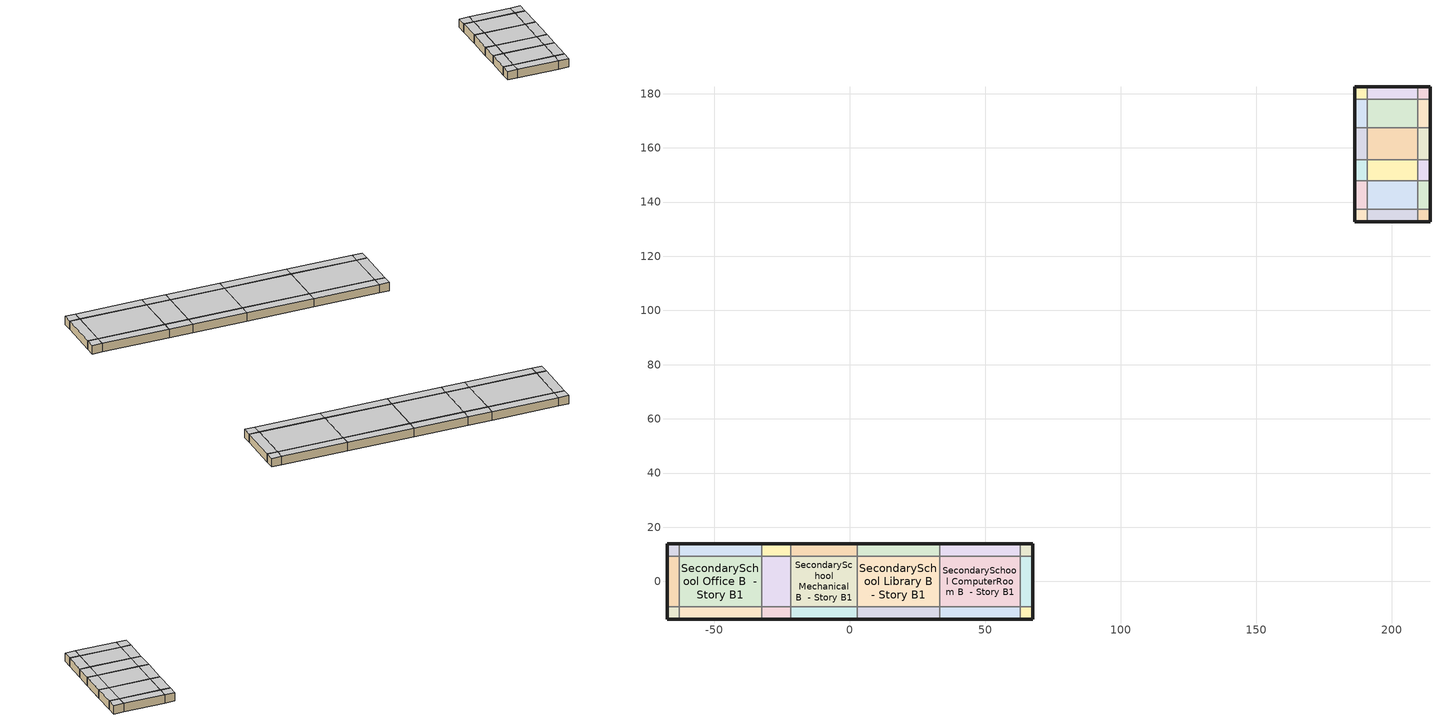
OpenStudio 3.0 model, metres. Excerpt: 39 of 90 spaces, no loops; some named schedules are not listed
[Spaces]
SecondarySchool Office A end_a - Story B1
 floor ground: -67.46,-13.88 -67.46,-9.31 -62.89,-9.31 -62.89,-13.88 z-3.96
 wall ground: -67.46,-9.31 -67.46,-13.88 -62.89,-13.88 z-3.96:0
 wall to SecondarySchool Office B end_a - Story B1: -62.89,-9.31 -67.46,-9.31 z-3.96:0
 wall to SecondarySchool Office A  - Story B1: -62.89,-13.88 -62.89,-9.31 z-3.96:0
 ceiling adiabatic (Typical Interior Ceiling): -62.89,-13.88 -62.89,-9.31 -67.46,-9.31 -67.46,-13.88 z0
SecondarySchool Office B end_a - Story B1
 floor ground: -67.46,-9.31 -67.46,9.31 -62.89,9.31 -62.89,-9.31 z-3.96
 wall ground: -67.46,9.31 -67.46,-9.31 z-3.96:0
 wall to SecondarySchool Office C end_a - Story B1: -62.89,9.31 -67.46,9.31 z-3.96:0
 wall to SecondarySchool Office B  - Story B1: -62.89,-9.31 -62.89,9.31 z-3.96:0
 ceiling adiabatic (Typical Interior Ceiling): -62.89,-9.31 -62.89,9.31 -67.46,9.31 -67.46,-9.31 z0
SecondarySchool Office C end_a - Story B1
 floor ground: -67.46,9.31 -67.46,13.88 -62.89,13.88 -62.89,9.31 z-3.96
 wall ground: -62.89,13.88 -67.46,13.88 -67.46,9.31 z-3.96:0
 wall to SecondarySchool Office C  - Story B1: -62.89,9.31 -62.89,13.88 z-3.96:0
 ceiling adiabatic (Typical Interior Ceiling): -62.89,9.31 -62.89,13.88 -67.46,13.88 -67.46,9.31 z0
SecondarySchool Office A  - Story B1
 floor ground: -62.89,-13.88 -62.89,-9.31 -32.56,-9.31 -32.56,-13.88 z-3.96
 wall to SecondarySchool Office B  - Story B1: -32.56,-9.31 -62.89,-9.31 z-3.96:0
 wall to SecondarySchool Cafeteria A  - Story B1: -32.56,-13.88 -32.56,-9.31 z-3.96:0
 wall ground: -62.89,-13.88 -32.56,-13.88 z-3.96:0
 ceiling adiabatic (Typical Interior Ceiling): -32.56,-13.88 -32.56,-9.31 -62.89,-9.31 -62.89,-13.88 z0
SecondarySchool Office B  - Story B1
 floor ground: -62.89,-9.31 -62.89,9.31 -32.56,9.31 -32.56,-9.31 z-3.96
 wall to SecondarySchool Office C  - Story B1: -32.56,9.31 -62.89,9.31 z-3.96:0
 wall to SecondarySchool Cafeteria B  - Story B1: -32.56,-9.31 -32.56,9.31 z-3.96:0
 ceiling adiabatic (Typical Interior Ceiling): -32.56,-9.31 -32.56,9.31 -62.89,9.31 -62.89,-9.31 z0
SecondarySchool Office C  - Story B1
 floor ground: -62.89,9.31 -62.89,13.88 -32.56,13.88 -32.56,9.31 z-3.96
 wall ground: -32.56,13.88 -62.89,13.88 z-3.96:0
 wall to SecondarySchool Cafeteria C  - Story B1: -32.56,9.31 -32.56,13.88 z-3.96:0
 ceiling adiabatic (Typical Interior Ceiling): -32.56,9.31 -32.56,13.88 -62.89,13.88 -62.89,9.31 z0
SecondarySchool Cafeteria A  - Story B1
 floor ground: -32.56,-13.88 -32.56,-9.31 -21.8,-9.31 -21.8,-13.88 z-3.96
 wall to SecondarySchool Cafeteria B  - Story B1: -21.8,-9.31 -32.56,-9.31 z-3.96:0
 wall to SecondarySchool Mechanical A  - Story B1: -21.8,-13.88 -21.8,-9.31 z-3.96:0
 wall ground: -32.56,-13.88 -21.8,-13.88 z-3.96:0
 ceiling adiabatic (Typical Interior Ceiling): -21.8,-13.88 -21.8,-9.31 -32.56,-9.31 -32.56,-13.88 z0
SecondarySchool Cafeteria B  - Story B1
 floor ground: -32.56,-9.31 -32.56,9.31 -21.8,9.31 -21.8,-9.31 z-3.96
 wall to SecondarySchool Cafeteria C  - Story B1: -21.8,9.31 -32.56,9.31 z-3.96:0
 wall to SecondarySchool Mechanical B  - Story B1: -21.8,-9.31 -21.8,9.31 z-3.96:0
 ceiling adiabatic (Typical Interior Ceiling): -21.8,-9.31 -21.8,9.31 -32.56,9.31 -32.56,-9.31 z0
SecondarySchool Cafeteria C  - Story B1
 floor ground: -32.56,9.31 -32.56,13.88 -21.8,13.88 -21.8,9.31 z-3.96
 wall ground: -21.8,13.88 -32.56,13.88 z-3.96:0
 wall to SecondarySchool Mechanical C  - Story B1: -21.8,9.31 -21.8,13.88 z-3.96:0
 ceiling adiabatic (Typical Interior Ceiling): -21.8,9.31 -21.8,13.88 -32.56,13.88 -32.56,9.31 z0
SecondarySchool Mechanical A  - Story B1
 floor ground: -21.8,-13.88 -21.8,-9.31 2.83,-9.31 2.83,-13.88 z-3.96
 wall to SecondarySchool Mechanical B  - Story B1: 2.83,-9.31 -21.8,-9.31 z-3.96:0
 wall to SecondarySchool Library A  - Story B1: 2.83,-13.88 2.83,-9.31 z-3.96:0
 wall ground: -21.8,-13.88 2.83,-13.88 z-3.96:0
 ceiling adiabatic (Typical Interior Ceiling): 2.83,-13.88 2.83,-9.31 -21.8,-9.31 -21.8,-13.88 z0
SecondarySchool Mechanical B  - Story B1
 floor ground: -21.8,-9.31 -21.8,9.31 2.83,9.31 2.83,-9.31 z-3.96
 wall to SecondarySchool Mechanical C  - Story B1: 2.83,9.31 -21.8,9.31 z-3.96:0
 wall to SecondarySchool Library B  - Story B1: 2.83,-9.31 2.83,9.31 z-3.96:0
 ceiling adiabatic (Typical Interior Ceiling): 2.83,-9.31 2.83,9.31 -21.8,9.31 -21.8,-9.31 z0
SecondarySchool Mechanical C  - Story B1
 floor ground: -21.8,9.31 -21.8,13.88 2.83,13.88 2.83,9.31 z-3.96
 wall ground: 2.83,13.88 -21.8,13.88 z-3.96:0
 wall to SecondarySchool Library C  - Story B1: 2.83,9.31 2.83,13.88 z-3.96:0
 ceiling adiabatic (Typical Interior Ceiling): 2.83,9.31 2.83,13.88 -21.8,13.88 -21.8,9.31 z0
SecondarySchool Library A  - Story B1
 floor ground: 2.83,-13.88 2.83,-9.31 33.1,-9.31 33.1,-13.88 z-3.96
 wall to SecondarySchool Library B  - Story B1: 33.1,-9.31 2.83,-9.31 z-3.96:0
 wall to SecondarySchool ComputerRoom A  - Story B1: 33.1,-13.88 33.1,-9.31 z-3.96:0
 wall ground: 2.83,-13.88 33.1,-13.88 z-3.96:0
 ceiling adiabatic (Typical Interior Ceiling): 33.1,-13.88 33.1,-9.31 2.83,-9.31 2.83,-13.88 z0
SecondarySchool Library B  - Story B1
 floor ground: 2.83,-9.31 2.83,9.31 33.1,9.31 33.1,-9.31 z-3.96
 wall to SecondarySchool Library C  - Story B1: 33.1,9.31 2.83,9.31 z-3.96:0
 wall to SecondarySchool ComputerRoom B  - Story B1: 33.1,-9.31 33.1,9.31 z-3.96:0
 ceiling adiabatic (Typical Interior Ceiling): 33.1,-9.31 33.1,9.31 2.83,9.31 2.83,-9.31 z0
SecondarySchool Library C  - Story B1
 floor ground: 2.83,9.31 2.83,13.88 33.1,13.88 33.1,9.31 z-3.96
 wall ground: 33.1,13.88 2.83,13.88 z-3.96:0
 wall to SecondarySchool ComputerRoom C  - Story B1: 33.1,9.31 33.1,13.88 z-3.96:0
 ceiling adiabatic (Typical Interior Ceiling): 33.1,9.31 33.1,13.88 2.83,13.88 2.83,9.31 z0
SecondarySchool ComputerRoom A  - Story B1
 floor ground: 33.1,-13.88 33.1,-9.31 62.89,-9.31 62.89,-13.88 z-3.96
 wall to SecondarySchool ComputerRoom B  - Story B1: 62.89,-9.31 33.1,-9.31 z-3.96:0
 wall to SecondarySchool ComputerRoom A end_b - Story B1: 62.89,-13.88 62.89,-9.31 z-3.96:0
 wall ground: 33.1,-13.88 62.89,-13.88 z-3.96:0
 ceiling adiabatic (Typical Interior Ceiling): 62.89,-13.88 62.89,-9.31 33.1,-9.31 33.1,-13.88 z0
SecondarySchool ComputerRoom B  - Story B1
 floor ground: 33.1,-9.31 33.1,9.31 62.89,9.31 62.89,-9.31 z-3.96
 wall to SecondarySchool ComputerRoom C  - Story B1: 62.89,9.31 33.1,9.31 z-3.96:0
 wall to SecondarySchool ComputerRoom B end_b - Story B1: 62.89,-9.31 62.89,9.31 z-3.96:0
 ceiling adiabatic (Typical Interior Ceiling): 62.89,-9.31 62.89,9.31 33.1,9.31 33.1,-9.31 z0
SecondarySchool ComputerRoom C  - Story B1
 floor ground: 33.1,9.31 33.1,13.88 62.89,13.88 62.89,9.31 z-3.96
 wall ground: 62.89,13.88 33.1,13.88 z-3.96:0
 wall to SecondarySchool ComputerRoom C end_b - Story B1: 62.89,9.31 62.89,13.88 z-3.96:0
 ceiling adiabatic (Typical Interior Ceiling): 62.89,9.31 62.89,13.88 33.1,13.88 33.1,9.31 z0
SecondarySchool ComputerRoom A end_b - Story B1
 floor ground: 62.89,-13.88 62.89,-9.31 67.46,-9.31 67.46,-13.88 z-3.96
 wall to SecondarySchool ComputerRoom B end_b - Story B1: 67.46,-9.31 62.89,-9.31 z-3.96:0
 wall ground: 62.89,-13.88 67.46,-13.88 67.46,-9.31 z-3.96:0
 ceiling adiabatic (Typical Interior Ceiling): 67.46,-13.88 67.46,-9.31 62.89,-9.31 62.89,-13.88 z0
SecondarySchool ComputerRoom B end_b - Story B1
 floor ground: 62.89,-9.31 62.89,9.31 67.46,9.31 67.46,-9.31 z-3.96
 wall to SecondarySchool ComputerRoom C end_b - Story B1: 67.46,9.31 62.89,9.31 z-3.96:0
 wall ground: 67.46,-9.31 67.46,9.31 z-3.96:0
 ceiling adiabatic (Typical Interior Ceiling): 67.46,-9.31 67.46,9.31 62.89,9.31 62.89,-9.31 z0
SecondarySchool ComputerRoom C end_b - Story B1
 floor ground: 62.89,9.31 62.89,13.88 67.46,13.88 67.46,9.31 z-3.96
 wall ground: 67.46,9.31 67.46,13.88 62.89,13.88 z-3.96:0
 ceiling adiabatic (Typical Interior Ceiling): 67.46,9.31 67.46,13.88 62.89,13.88 62.89,9.31 z0
SecondarySchool Lobby A end_a - Story B1
 floor ground: 214.1,132.76 209.53,132.76 209.53,137.33 214.1,137.33 z-3.96
 wall ground: 209.53,132.76 214.1,132.76 214.1,137.33 z-3.96:0
 wall to SecondarySchool Lobby B end_a - Story B1: 209.53,137.33 209.53,132.76 z-3.96:0
 wall to SecondarySchool Lobby A  - Story B1: 214.1,137.33 209.53,137.33 z-3.96:0
 ceiling adiabatic (Typical Interior Ceiling): 214.1,137.33 209.53,137.33 209.53,132.76 214.1,132.76 z0
SecondarySchool Lobby B end_a - Story B1
 floor ground: 209.53,132.76 190.91,132.76 190.91,137.33 209.53,137.33 z-3.96
 wall ground: 190.91,132.76 209.53,132.76 z-3.96:0
 wall to SecondarySchool Lobby C end_a - Story B1: 190.91,137.33 190.91,132.76 z-3.96:0
 wall to SecondarySchool Lobby B  - Story B1: 209.53,137.33 190.91,137.33 z-3.96:0
 ceiling adiabatic (Typical Interior Ceiling): 209.53,137.33 190.91,137.33 190.91,132.76 209.53,132.76 z0
SecondarySchool Lobby C end_a - Story B1
 floor ground: 190.91,132.76 186.34,132.76 186.34,137.33 190.91,137.33 z-3.96
 wall ground: 186.34,137.33 186.34,132.76 190.91,132.76 z-3.96:0
 wall to SecondarySchool Lobby C  - Story B1: 190.91,137.33 186.34,137.33 z-3.96:0
 ceiling adiabatic (Typical Interior Ceiling): 190.91,137.33 186.34,137.33 186.34,132.76 190.91,132.76 z0
SecondarySchool Lobby A  - Story B1
 floor ground: 214.1,137.33 209.53,137.33 209.53,147.86 214.1,147.86 z-3.96
 wall to SecondarySchool Lobby B  - Story B1: 209.53,147.86 209.53,137.33 z-3.96:0
 wall to SecondarySchool Kitchen A  - Story B1: 214.1,147.86 209.53,147.86 z-3.96:0
 wall ground: 214.1,137.33 214.1,147.86 z-3.96:0
 ceiling adiabatic (Typical Interior Ceiling): 214.1,147.86 209.53,147.86 209.53,137.33 214.1,137.33 z0
SecondarySchool Lobby B  - Story B1
 floor ground: 209.53,137.33 190.91,137.33 190.91,147.86 209.53,147.86 z-3.96
 wall to SecondarySchool Lobby C  - Story B1: 190.91,147.86 190.91,137.33 z-3.96:0
 wall to SecondarySchool Kitchen B  - Story B1: 209.53,147.86 190.91,147.86 z-3.96:0
 ceiling adiabatic (Typical Interior Ceiling): 209.53,147.86 190.91,147.86 190.91,137.33 209.53,137.33 z0
SecondarySchool Lobby C  - Story B1
 floor ground: 190.91,137.33 186.34,137.33 186.34,147.86 190.91,147.86 z-3.96
 wall ground: 186.34,147.86 186.34,137.33 z-3.96:0
 wall to SecondarySchool Kitchen C  - Story B1: 190.91,147.86 186.34,147.86 z-3.96:0
 ceiling adiabatic (Typical Interior Ceiling): 190.91,147.86 186.34,147.86 186.34,137.33 190.91,137.33 z0
SecondarySchool Kitchen A  - Story B1
 floor ground: 214.1,147.86 209.53,147.86 209.53,155.62 214.1,155.62 z-3.96
 wall to SecondarySchool Kitchen B  - Story B1: 209.53,155.62 209.53,147.86 z-3.96:0
 wall to SecondarySchool Cafeteria A  - Story B1 1: 214.1,155.62 209.53,155.62 z-3.96:0
 wall ground: 214.1,147.86 214.1,155.62 z-3.96:0
 ceiling adiabatic (Typical Interior Ceiling): 214.1,155.62 209.53,155.62 209.53,147.86 214.1,147.86 z0
SecondarySchool Kitchen B  - Story B1
 floor ground: 209.53,147.86 190.91,147.86 190.91,155.62 209.53,155.62 z-3.96
 wall to SecondarySchool Kitchen C  - Story B1: 190.91,155.62 190.91,147.86 z-3.96:0
 wall to SecondarySchool Cafeteria B  - Story B1 1: 209.53,155.62 190.91,155.62 z-3.96:0
 ceiling adiabatic (Typical Interior Ceiling): 209.53,155.62 190.91,155.62 190.91,147.86 209.53,147.86 z0
SecondarySchool Kitchen C  - Story B1
 floor ground: 190.91,147.86 186.34,147.86 186.34,155.62 190.91,155.62 z-3.96
 wall ground: 186.34,155.62 186.34,147.86 z-3.96:0
 wall to SecondarySchool Cafeteria C  - Story B1 1: 190.91,155.62 186.34,155.62 z-3.96:0
 ceiling adiabatic (Typical Interior Ceiling): 190.91,155.62 186.34,155.62 186.34,147.86 190.91,147.86 z0
SecondarySchool Cafeteria A  - Story B1 1
 floor ground: 214.1,155.62 209.53,155.62 209.53,167.36 214.1,167.36 z-3.96
 wall to SecondarySchool Cafeteria B  - Story B1 1: 209.53,167.36 209.53,155.62 z-3.96:0
 wall to SecondarySchool Restroom A  - Story B1: 214.1,167.36 209.53,167.36 z-3.96:0
 wall ground: 214.1,155.62 214.1,167.36 z-3.96:0
 ceiling adiabatic (Typical Interior Ceiling): 214.1,167.36 209.53,167.36 209.53,155.62 214.1,155.62 z0
SecondarySchool Cafeteria B  - Story B1 1
 floor ground: 209.53,155.62 190.91,155.62 190.91,167.36 209.53,167.36 z-3.96
 wall to SecondarySchool Cafeteria C  - Story B1 1: 190.91,167.36 190.91,155.62 z-3.96:0
 wall to SecondarySchool Restroom B  - Story B1: 209.53,167.36 190.91,167.36 z-3.96:0
 ceiling adiabatic (Typical Interior Ceiling): 209.53,167.36 190.91,167.36 190.91,155.62 209.53,155.62 z0
SecondarySchool Cafeteria C  - Story B1 1
 floor ground: 190.91,155.62 186.34,155.62 186.34,167.36 190.91,167.36 z-3.96
 wall ground: 186.34,167.36 186.34,155.62 z-3.96:0
 wall to SecondarySchool Restroom C  - Story B1: 190.91,167.36 186.34,167.36 z-3.96:0
 ceiling adiabatic (Typical Interior Ceiling): 190.91,167.36 186.34,167.36 186.34,155.62 190.91,155.62 z0
SecondarySchool Restroom A  - Story B1
 floor ground: 214.1,167.36 209.53,167.36 209.53,177.89 214.1,177.89 z-3.96
 wall to SecondarySchool Restroom B  - Story B1: 209.53,177.89 209.53,167.36 z-3.96:0
 wall to SecondarySchool Restroom A end_b - Story B1: 214.1,177.89 209.53,177.89 z-3.96:0
 wall ground: 214.1,167.36 214.1,177.89 z-3.96:0
 ceiling adiabatic (Typical Interior Ceiling): 214.1,177.89 209.53,177.89 209.53,167.36 214.1,167.36 z0
SecondarySchool Restroom B  - Story B1
 floor ground: 209.53,167.36 190.91,167.36 190.91,177.89 209.53,177.89 z-3.96
 wall to SecondarySchool Restroom C  - Story B1: 190.91,177.89 190.91,167.36 z-3.96:0
 wall to SecondarySchool Restroom B end_b - Story B1: 209.53,177.89 190.91,177.89 z-3.96:0
 ceiling adiabatic (Typical Interior Ceiling): 209.53,177.89 190.91,177.89 190.91,167.36 209.53,167.36 z0
SecondarySchool Restroom C  - Story B1
 floor ground: 190.91,167.36 186.34,167.36 186.34,177.89 190.91,177.89 z-3.96
 wall ground: 186.34,177.89 186.34,167.36 z-3.96:0
 wall to SecondarySchool Restroom C end_b - Story B1: 190.91,177.89 186.34,177.89 z-3.96:0
 ceiling adiabatic (Typical Interior Ceiling): 190.91,177.89 186.34,177.89 186.34,167.36 190.91,167.36 z0
SecondarySchool Restroom A end_b - Story B1
 floor ground: 214.1,177.89 209.53,177.89 209.53,182.46 214.1,182.46 z-3.96
 wall to SecondarySchool Restroom B end_b - Story B1: 209.53,182.46 209.53,177.89 z-3.96:0
 wall ground: 214.1,177.89 214.1,182.46 209.53,182.46 z-3.96:0
 ceiling adiabatic (Typical Interior Ceiling): 214.1,182.46 209.53,182.46 209.53,177.89 214.1,177.89 z0
SecondarySchool Restroom B end_b - Story B1
 floor ground: 209.53,177.89 190.91,177.89 190.91,182.46 209.53,182.46 z-3.96
 wall to SecondarySchool Restroom C end_b - Story B1: 190.91,182.46 190.91,177.89 z-3.96:0
 wall ground: 209.53,182.46 190.91,182.46 z-3.96:0
 ceiling adiabatic (Typical Interior Ceiling): 209.53,182.46 190.91,182.46 190.91,177.89 209.53,177.89 z0
SecondarySchool Restroom C end_b - Story B1
 floor ground: 190.91,177.89 186.34,177.89 186.34,182.46 190.91,182.46 z-3.96
 wall ground: 190.91,182.46 186.34,182.46 186.34,177.89 z-3.96:0
 ceiling adiabatic (Typical Interior Ceiling): 190.91,182.46 186.34,182.46 186.34,177.89 190.91,177.89 z0
[Site]
Chicago Ohare Intl Ap_IL_USA: Latitude {deg}=41.98; Longitude {deg}=-87.92; Time Zone {hr}=-6; Elevation {m}=201; Terrain=City
[ClimateZones]
Climate Zone Institution Name 1=ASHRAE; Climate Zone Document Name 1=ANSI/ASHRAE Standard 169; Climate Zone Document Year 1=2006; Climate Zone Value 1=5A
[Site:WaterMainsTemperature]
Calculation Method=Correlation; Annual Average Outdoor Air Temperature {C}=9.925; Maximum Difference In Monthly Average Outdoor Air Temperatures {deltaC}=28.7
[SizingPeriod:DesignDay] Barometric Pressure {Pa}=98934; Sky Clearness=0; Rain Indicator=0; Snow Indicator=0; Day of Month=21; Daylight Saving Time Indicator=0; Humidity Indicating Type=Wetbulb; Dry-Bulb Temperature Range Modifier Type=DefaultMultipliers
Name | Maximum Dry-Bulb Temperature {C} | Daily Dry-Bulb Temperature Range {deltaC} | Humidity Indicating Conditions at Maximum Dry-Bulb | Wind Speed {m/s} | Wind Direction {deg} | Month | Day Type | Solar Model Indicator | ASHRAE Taub | ASHRAE Taud
Chicago Ohare Intl Ap Ann Clg .4% Condns DB=>MWB 1 | 33.3 | 10.5 | 23.7 | 5.2 | 230 | 7 | SummerDesignDay | ASHRAETau | 0.455 | 2.05
Chicago Ohare Intl Ap Ann Clg .4% Condns WB=>MDB 1 | 31.2 | 10.5 | 25.5 | 5.2 | 230 | 7 | SummerDesignDay | ASHRAETau | 0.455 | 2.05
Chicago Ohare Intl Ap Ann Htg 99.6% Condns DB 1 | -20 | 0 | -20 | 4.9 | 270 | 1 | WinterDesignDay | ASHRAEClearSky
[Building]
90.1-2013|SecondarySchool: Default Construction Set=Res 90.1-2013 - SecSchl - ASHRAE 169-2013-5A; Standards Building Type=SecondarySchool
[Site:GroundTemperature:BuildingSurface]
20.75, 20.7, 20.7, 20.72, 20.75, 22.99, 23.34, 23.42, 23.45, 21.19, 20.91, 20.81
[DefaultConstructionSet]
Res 90.1-2013 - SecSchl - ASHRAE 169-2013-5A: Default Exterior Surface Constructions=Default Surface Constructions 1; Default Interior Surface Constructions=Default Surface Constructions 2; Default Ground Contact Surface Constructions=Default Surface Constructions 3; Default Exterior SubSurface Constructions=Default Sub Surface Constructions 1; Default Interior SubSurface Constructions=Default Sub Surface Constructions 2; Interior Partition Construction=Typical Interior Partition
[DefaultSurfaceConstructions]
Name | Floor Construction | Wall Construction | Roof Ceiling Construction
Default Surface Constructions 1 | Typical Insulated Exterior Mass Floor R-17.54 | Typical Insulated Steel Framed Exterior Wall R-18.18 | Typical IEAD Roof R-31.25
Default Surface Constructions 2 | Typical Interior Floor | Typical Interior Wall | Typical Interior Ceiling
Default Surface Constructions 3 | Typical Insulated Carpeted 8in Slab Floor | Typical Insulated Basement Mass Wall
[Construction]
Typical Insulated Exterior Mass Floor R-17.54: Typical Insulation R-14.97, 4 in. Normalweight Concrete Floor, Typical Carpet Pad
Typical Insulated Steel Framed Exterior Wall R-18.18: 25mm Stucco, 5/8 in. Gypsum Board, Typical Insulation R-16.0, 5/8 in. Gypsum Board
Typical IEAD Roof R-31.25: Roof Membrane, Typical Insulation R-30.13, Metal Roof Surface
Typical Interior Floor: 100mm Normalweight concrete floor, CP02 CARPET PAD
Typical Interior Wall: G01 13mm gypsum board, G01 13mm gypsum board
Typical Interior Ceiling: CP02 CARPET PAD, 100mm Normalweight concrete floor
Typical Insulated Carpeted 8in Slab Floor: 8 in. Normalweight Concrete Floor, Typical Carpet Pad
Typical Insulated Basement Mass Wall: 8 in. Concrete Block Basement Wall
U 0.48 SHGC 0.40 Dbl Ref-D Clr 6mm/13mm: REF D CLEAR 6MM, AIR 13MM, CLEAR 6MM
Typical Insulated Metal Door R-2.0: F08 Metal surface, Typical Insulation R-1.15
U 0.44 SHGC 0.26 Dbl Ref-B-H Clr 6mm/13mm Air: REF B CLEAR HI 6MM, AIR 13MM, CLEAR 6MM
Typical Overhead Door R-2.0: Typical Insulation R-1.15 1
Window_U_0.50_SHGC_0.40_Skylight_Frame_Width_0.430_in: Glass_2052_LayerAvg, Gap_1_W_0_0038, Glass_2027F_LayerAvg
Typical Interior Window: Clear 3mm
Typical Interior Door; Typical Interior Partition: G05 25mm wood
[Material:NoMass] Roughness=Smooth; Thermal Absorptance=0.9; Solar Absorptance=0.7
Name | Thermal Resistance {m2-K/W} | Visible Absorptance
Typical Insulation R-14.97 | 2.63723 | 0.7
Typical Carpet Pad; CP02 CARPET PAD | 0.21648 | 0.8
Typical Insulation R-16.0 | 2.81828 | 0.7
Typical Insulation R-30.13 | 5.30668 | 0.7
Typical Insulation R-1.15 | 0.202509 | 0.7
Typical Insulation R-1.15 1 | 0.202527 | 0.7
[Material]
Name | Roughness | Thickness {m} | Conductivity {W/m-K} | Density {kg/m3} | Specific Heat {J/kg-K} | Thermal Absorptance | Solar Absorptance | Visible Absorptance
4 in. Normalweight Concrete Floor | MediumRough | 0.1016 | 2.31 | 2322 | 832 | 0.9 | 0.7 | 0.7
25mm Stucco | Smooth | 0.0254 | 0.72 | 1856 | 840 | 0.9 | 0.7 | 0.7
5/8 in. Gypsum Board | MediumSmooth | 0.0159 | 0.16 | 800 | 1090 | 0.9 | 0.7 | 0.7
Roof Membrane | VeryRough | 0.0095 | 0.16 | 1121.29 | 1460 | 0.9 | 0.7 | 0.7
Metal Roof Surface; F08 Metal surface | Smooth | 0.0008 | 45.28 | 7824 | 500 | 0.9 | 0.7 | 0.7
100mm Normalweight concrete floor | MediumRough | 0.1016 | 2.31045 | 2322 | 832.557 |  | 0 | 0
G01 13mm gypsum board | Smooth | 0.0127 | 0.160031 | 800.001 | 1090.73 | 0.9 | 0.7 | 0.5
8 in. Normalweight Concrete Floor | MediumRough | 0.2032 | 2.31 | 2322 | 832 | 0.9 | 0.7 | 0.7
8 in. Concrete Block Basement Wall | MediumRough | 0.2032 | 1.326 | 1842 | 912 | 0.9 | 0.7 | 0.7
G05 25mm wood | MediumSmooth | 0.0254 | 0.15 | 608 | 1630 | 0.9 | 0.5 | 0.5
[DefaultSubSurfaceConstructions]
Name | Fixed Window Construction | Operable Window Construction | Door Construction | Glass Door Construction | Overhead Door Construction | Skylight Construction | Tubular Daylight Dome Construction | Tubular Daylight Diffuser Construction
Default Sub Surface Constructions 1 | U 0.48 SHGC 0.40 Dbl Ref-D Clr 6mm/13mm | U 0.48 SHGC 0.40 Dbl Ref-D Clr 6mm/13mm | Typical Insulated Metal Door R-2.0 | U 0.44 SHGC 0.26 Dbl Ref-B-H Clr 6mm/13mm Air | Typical Overhead Door R-2.0 | Window_U_0.50_SHGC_0.40_Skylight_Frame_Width_0.430_in | Typical Interior Window | Typical Interior Window
Default Sub Surface Constructions 2 | Typical Interior Window | Typical Interior Window | Typical Interior Door
[WindowMaterial:Glazing] Optical Data Type=SpectralAverage; Infrared Transmittance at Normal Incidence=0; Dirt Correction Factor for Solar and Visible Transmittance=1; Solar Diffusing=No
Name | Thickness {m} | Solar Transmittance at Normal Incidence | Front Side Solar Reflectance at Normal Incidence | Back Side Solar Reflectance at Normal Incidence | Visible Transmittance at Normal Incidence | Front Side Visible Reflectance at Normal Incidence | Back Side Visible Reflectance at Normal Incidence | Front Side Infrared Hemispherical Emissivity | Back Side Infrared Hemispherical Emissivity | Conductivity {W/m-K}
REF D CLEAR 6MM | 0.006 | 0.429 | 0.308 | 0.379 | 0.334 | 0.453 | 0.505 | 0.84 | 0.82 | 0.9
CLEAR 6MM | 0.006 | 0.775 | 0.071 | 0.071 | 0.881 | 0.08 | 0.08 | 0.84 | 0.84 | 0.9
REF B CLEAR HI 6MM | 0.006 | 0.24 | 0.16 | 0.32 | 0.3 | 0.16 | 0.29 | 0.84 | 0.6 | 0.9
Glass_2052_LayerAvg | 0.00837 | 0.507767 | 0.054228 | 0.0544931 | 0.586833 | 0.05805 | 0.058397 | 0.84 | 0.84 | 1
Glass_2027F_LayerAvg | 0.004 | 0.369744 | 0.470069 | 0.340935 | 0.765222 | 0.0546 | 0.073741 | 0.03675 | 0.84 | 1
Clear 3mm | 0.003 | 0.837 | 0.075 | 0.075 | 0.898 | 0.081 | 0.081 | 0.84 | 0.84 | 0.9
[WindowMaterial:Gas] Gas Type=Air
Name | Thickness {m}
AIR 13MM | 0.0127
Gap_1_W_0_0038 | 0.0038
[SpaceType] Standards Building Type=SecondarySchool
Name | Default Schedule Set | Design Specification Outdoor Air Object | Standards Space Type
SecondarySchool Kitchen - 90.1-2013 | SecondarySchool Kitchen Schedule Set | SecondarySchool Kitchen Ventilation | Kitchen
SecondarySchool Restroom - 90.1-2013 | SecondarySchool Restroom Schedule Set | SecondarySchool Restroom Ventilation | Restroom
SecondarySchool Lobby - 90.1-2013 | SecondarySchool Lobby Schedule Set | SecondarySchool Lobby Ventilation | Lobby
SecondarySchool Cafeteria - 90.1-2013 | SecondarySchool Cafeteria Schedule Set | SecondarySchool Cafeteria Ventilation | Cafeteria
SecondarySchool Mechanical - 90.1-2013 | SecondarySchool Mechanical Schedule Set | SecondarySchool Mechanical Ventilation | Mechanical
SecondarySchool Library - 90.1-2013 | SecondarySchool Library Schedule Set | SecondarySchool Library Ventilation | Library
SecondarySchool ComputerRoom - 90.1-2013 | SecondarySchool ComputerRoom Schedule Set | SecondarySchool ComputerRoom Ventilation | ComputerRoom
SecondarySchool Office - 90.1-2013 | SecondarySchool Office Schedule Set | SecondarySchool Office Ventilation | Office
[BuildingStory]
Story B1: Nominal Z Coordinate {m}=-3.9624; Nominal Floor to Floor Height {m}=3.9624
[Space] Building Story=Story B1
Name | Space Type | Thermal Zone
SecondarySchool Office A end_a - Story B1 | SecondarySchool Office - 90.1-2013 | Zone SecondarySchool Office A end_a - Story B1
SecondarySchool Office B end_a - Story B1 | SecondarySchool Office - 90.1-2013 | Zone SecondarySchool Office B end_a - Story B1
SecondarySchool Office C end_a - Story B1 | SecondarySchool Office - 90.1-2013 | Zone SecondarySchool Office C end_a - Story B1
SecondarySchool Office A  - Story B1 | SecondarySchool Office - 90.1-2013 | Zone SecondarySchool Office A  - Story B1
SecondarySchool Office B  - Story B1 | SecondarySchool Office - 90.1-2013 | Zone SecondarySchool Office B  - Story B1
SecondarySchool Office C  - Story B1 | SecondarySchool Office - 90.1-2013 | Zone SecondarySchool Office C  - Story B1
SecondarySchool Cafeteria A  - Story B1 | SecondarySchool Cafeteria - 90.1-2013 | Zone SecondarySchool Cafeteria A  - Story B1
SecondarySchool Cafeteria B  - Story B1 | SecondarySchool Cafeteria - 90.1-2013 | Zone SecondarySchool Cafeteria B  - Story B1
SecondarySchool Cafeteria C  - Story B1 | SecondarySchool Cafeteria - 90.1-2013 | Zone SecondarySchool Cafeteria C  - Story B1
SecondarySchool Mechanical A  - Story B1 | SecondarySchool Mechanical - 90.1-2013 | Zone SecondarySchool Mechanical A  - Story B1
SecondarySchool Mechanical B  - Story B1 | SecondarySchool Mechanical - 90.1-2013 | Zone SecondarySchool Mechanical B  - Story B1
SecondarySchool Mechanical C  - Story B1 | SecondarySchool Mechanical - 90.1-2013 | Zone SecondarySchool Mechanical C  - Story B1
SecondarySchool Library A  - Story B1 | SecondarySchool Library - 90.1-2013 | Zone SecondarySchool Library A  - Story B1
SecondarySchool Library B  - Story B1 | SecondarySchool Library - 90.1-2013 | Zone SecondarySchool Library B  - Story B1
SecondarySchool Library C  - Story B1 | SecondarySchool Library - 90.1-2013 | Zone SecondarySchool Library C  - Story B1
SecondarySchool ComputerRoom A  - Story B1 | SecondarySchool ComputerRoom - 90.1-2013 | Zone SecondarySchool ComputerRoom A  - Story B1
SecondarySchool ComputerRoom B  - Story B1 | SecondarySchool ComputerRoom - 90.1-2013 | Zone SecondarySchool ComputerRoom B  - Story B1
SecondarySchool ComputerRoom C  - Story B1 | SecondarySchool ComputerRoom - 90.1-2013 | Zone SecondarySchool ComputerRoom C  - Story B1
SecondarySchool ComputerRoom A end_b - Story B1 | SecondarySchool ComputerRoom - 90.1-2013 | Zone SecondarySchool ComputerRoom A end_b - Story B1
SecondarySchool ComputerRoom B end_b - Story B1 | SecondarySchool ComputerRoom - 90.1-2013 | Zone SecondarySchool ComputerRoom B end_b - Story B1
SecondarySchool ComputerRoom C end_b - Story B1 | SecondarySchool ComputerRoom - 90.1-2013 | Zone SecondarySchool ComputerRoom C end_b - Story B1
SecondarySchool Lobby A end_a - Story B1 | SecondarySchool Lobby - 90.1-2013 | Zone SecondarySchool Lobby A end_a - Story B1
SecondarySchool Lobby B end_a - Story B1 | SecondarySchool Lobby - 90.1-2013 | Zone SecondarySchool Lobby B end_a - Story B1
SecondarySchool Lobby C end_a - Story B1 | SecondarySchool Lobby - 90.1-2013 | Zone SecondarySchool Lobby C end_a - Story B1
SecondarySchool Lobby A  - Story B1 | SecondarySchool Lobby - 90.1-2013 | Zone SecondarySchool Lobby A  - Story B1
SecondarySchool Lobby B  - Story B1 | SecondarySchool Lobby - 90.1-2013 | Zone SecondarySchool Lobby B  - Story B1
SecondarySchool Lobby C  - Story B1 | SecondarySchool Lobby - 90.1-2013 | Zone SecondarySchool Lobby C  - Story B1
SecondarySchool Kitchen A  - Story B1 | SecondarySchool Kitchen - 90.1-2013 | Zone SecondarySchool Kitchen A  - Story B1
SecondarySchool Kitchen B  - Story B1 | SecondarySchool Kitchen - 90.1-2013 | Zone SecondarySchool Kitchen B  - Story B1
SecondarySchool Kitchen C  - Story B1 | SecondarySchool Kitchen - 90.1-2013 | Zone SecondarySchool Kitchen C  - Story B1
SecondarySchool Cafeteria A  - Story B1 1 | SecondarySchool Cafeteria - 90.1-2013 | Zone SecondarySchool Cafeteria A  - Story B1 1
SecondarySchool Cafeteria B  - Story B1 1 | SecondarySchool Cafeteria - 90.1-2013 | Zone SecondarySchool Cafeteria B  - Story B1 1
SecondarySchool Cafeteria C  - Story B1 1 | SecondarySchool Cafeteria - 90.1-2013 | Zone SecondarySchool Cafeteria C  - Story B1 1
SecondarySchool Restroom A  - Story B1 | SecondarySchool Restroom - 90.1-2013 | Zone SecondarySchool Restroom A  - Story B1
SecondarySchool Restroom B  - Story B1 | SecondarySchool Restroom - 90.1-2013 | Zone SecondarySchool Restroom B  - Story B1
SecondarySchool Restroom C  - Story B1 | SecondarySchool Restroom - 90.1-2013 | Zone SecondarySchool Restroom C  - Story B1
SecondarySchool Restroom A end_b - Story B1 | SecondarySchool Restroom - 90.1-2013 | Zone SecondarySchool Restroom A end_b - Story B1
SecondarySchool Restroom B end_b - Story B1 | SecondarySchool Restroom - 90.1-2013 | Zone SecondarySchool Restroom B end_b - Story B1
SecondarySchool Restroom C end_b - Story B1 | SecondarySchool Restroom - 90.1-2013 | Zone SecondarySchool Restroom C end_b - Story B1
[ThermalZone] Multiplier=1; Use Ideal Air Loads=No
Name | Thermostat
Zone SecondarySchool Office A end_a - Story B1 | SecondarySchool Office - 90.1-2013 Thermostat 5
Zone SecondarySchool Office B end_a - Story B1 | SecondarySchool Office - 90.1-2013 Thermostat 8
Zone SecondarySchool Office C end_a - Story B1 | SecondarySchool Office - 90.1-2013 Thermostat 6
Zone SecondarySchool Office A  - Story B1 | SecondarySchool Office - 90.1-2013 Thermostat 2
Zone SecondarySchool Office B  - Story B1 | SecondarySchool Office - 90.1-2013 Thermostat 4
Zone SecondarySchool Office C  - Story B1 | SecondarySchool Office - 90.1-2013 Thermostat 7
Zone SecondarySchool Cafeteria A  - Story B1 | SecondarySchool Cafeteria - 90.1-2013 Thermostat 4
Zone SecondarySchool Cafeteria B  - Story B1 | SecondarySchool Cafeteria - 90.1-2013 Thermostat 5
Zone SecondarySchool Cafeteria C  - Story B1 | SecondarySchool Cafeteria - 90.1-2013 Thermostat 2
Zone SecondarySchool Mechanical A  - Story B1 | SecondarySchool Mechanical - 90.1-2013 Thermostat 2
Zone SecondarySchool Mechanical B  - Story B1 | SecondarySchool Mechanical - 90.1-2013 Thermostat 1
Zone SecondarySchool Mechanical C  - Story B1 | SecondarySchool Mechanical - 90.1-2013 Thermostat
Zone SecondarySchool Library A  - Story B1 | SecondarySchool Library - 90.1-2013 Thermostat
Zone SecondarySchool Library B  - Story B1 | SecondarySchool Library - 90.1-2013 Thermostat 1
Zone SecondarySchool Library C  - Story B1 | SecondarySchool Library - 90.1-2013 Thermostat 2
Zone SecondarySchool ComputerRoom A  - Story B1 | SecondarySchool ComputerRoom - 90.1-2013 Thermostat 2
Zone SecondarySchool ComputerRoom B  - Story B1 | SecondarySchool ComputerRoom - 90.1-2013 Thermostat 1
Zone SecondarySchool ComputerRoom C  - Story B1 | SecondarySchool ComputerRoom - 90.1-2013 Thermostat 4
Zone SecondarySchool ComputerRoom A end_b - Story B1 | SecondarySchool ComputerRoom - 90.1-2013 Thermostat
Zone SecondarySchool ComputerRoom B end_b - Story B1 | SecondarySchool ComputerRoom - 90.1-2013 Thermostat 5
Zone SecondarySchool ComputerRoom C end_b - Story B1 | SecondarySchool ComputerRoom - 90.1-2013 Thermostat 3
Zone SecondarySchool Lobby A end_a - Story B1 | SecondarySchool Lobby - 90.1-2013 Thermostat 1
Zone SecondarySchool Lobby B end_a - Story B1 | SecondarySchool Lobby - 90.1-2013 Thermostat 5
Zone SecondarySchool Lobby C end_a - Story B1 | SecondarySchool Lobby - 90.1-2013 Thermostat 3
Zone SecondarySchool Lobby A  - Story B1 | SecondarySchool Lobby - 90.1-2013 Thermostat
Zone SecondarySchool Lobby B  - Story B1 | SecondarySchool Lobby - 90.1-2013 Thermostat 2
Zone SecondarySchool Lobby C  - Story B1 | SecondarySchool Lobby - 90.1-2013 Thermostat 4
Zone SecondarySchool Kitchen A  - Story B1 | SecondarySchool Kitchen - 90.1-2013 Thermostat 2
Zone SecondarySchool Kitchen B  - Story B1 | SecondarySchool Kitchen - 90.1-2013 Thermostat 1
Zone SecondarySchool Kitchen C  - Story B1 | SecondarySchool Kitchen - 90.1-2013 Thermostat
Zone SecondarySchool Cafeteria A  - Story B1 1 | SecondarySchool Cafeteria - 90.1-2013 Thermostat 1
Zone SecondarySchool Cafeteria B  - Story B1 1 | SecondarySchool Cafeteria - 90.1-2013 Thermostat 3
Zone SecondarySchool Cafeteria C  - Story B1 1 | SecondarySchool Cafeteria - 90.1-2013 Thermostat
Zone SecondarySchool Restroom A  - Story B1 | SecondarySchool Restroom - 90.1-2013 Thermostat 4
Zone SecondarySchool Restroom B  - Story B1 | SecondarySchool Restroom - 90.1-2013 Thermostat 3
Zone SecondarySchool Restroom C  - Story B1 | SecondarySchool Restroom - 90.1-2013 Thermostat 2
Zone SecondarySchool Restroom A end_b - Story B1 | SecondarySchool Restroom - 90.1-2013 Thermostat 1
Zone SecondarySchool Restroom B end_b - Story B1 | SecondarySchool Restroom - 90.1-2013 Thermostat
Zone SecondarySchool Restroom C end_b - Story B1 | SecondarySchool Restroom - 90.1-2013 Thermostat 5
[People:Definition] Number of People Calculation Method=People/Area; Fraction Radiant=0.3
Name | People per Space Floor Area {person/m2}
SecondarySchool Office People Definition | 0.0538196
SecondarySchool ComputerRoom People Definition | 0.376737
SecondarySchool Library People Definition | 0.107639
SecondarySchool Cafeteria People Definition | 1.07639
SecondarySchool Kitchen People Definition | 0.163934
[People] Work Efficiency Schedule=Work Efficiency Schedule; Clothing Insulation Schedule=Clothing Schedule; Air Velocity Schedule=Air Velocity Schedule; Multiplier=1
Name | People Definition | Space or SpaceType
SecondarySchool Office People | SecondarySchool Office People Definition | SecondarySchool Office - 90.1-2013
SecondarySchool ComputerRoom People | SecondarySchool ComputerRoom People Definition | SecondarySchool ComputerRoom - 90.1-2013
SecondarySchool Library People | SecondarySchool Library People Definition | SecondarySchool Library - 90.1-2013
SecondarySchool Cafeteria People | SecondarySchool Cafeteria People Definition | SecondarySchool Cafeteria - 90.1-2013
SecondarySchool Kitchen People | SecondarySchool Kitchen People Definition | SecondarySchool Kitchen - 90.1-2013
[Lights:Definition] Design Level Calculation Method=Watts/Area; Fraction Radiant=0.37; Fraction Visible=0.2; Return Air Fraction=0
Name | Watts per Space Floor Area {W/m2}
SecondarySchool Office Lights Definition | 11.9479
SecondarySchool ComputerRoom Lights Definition | 13.3472
SecondarySchool Lobby Lights Definition | 9.68752
SecondarySchool Library Lights Definition | 12.8091
SecondarySchool Restroom Lights Definition | 10.5486
SecondarySchool Mechanical Lights Definition | 10.2257
SecondarySchool Cafeteria Lights Definition | 6.99654
SecondarySchool Kitchen Lights Definition | 13.0243
[Lights] Fraction Replaceable=1
Name | Lights Definition | Space or SpaceType
SecondarySchool Office Lights | SecondarySchool Office Lights Definition | SecondarySchool Office - 90.1-2013
SecondarySchool ComputerRoom Lights | SecondarySchool ComputerRoom Lights Definition | SecondarySchool ComputerRoom - 90.1-2013
SecondarySchool Lobby Lights | SecondarySchool Lobby Lights Definition | SecondarySchool Lobby - 90.1-2013
SecondarySchool Library Lights | SecondarySchool Library Lights Definition | SecondarySchool Library - 90.1-2013
SecondarySchool Restroom Lights | SecondarySchool Restroom Lights Definition | SecondarySchool Restroom - 90.1-2013
SecondarySchool Mechanical Lights | SecondarySchool Mechanical Lights Definition | SecondarySchool Mechanical - 90.1-2013
SecondarySchool Cafeteria Lights | SecondarySchool Cafeteria Lights Definition | SecondarySchool Cafeteria - 90.1-2013
SecondarySchool Kitchen Lights | SecondarySchool Kitchen Lights Definition | SecondarySchool Kitchen - 90.1-2013
[ElectricEquipment:Definition]
Name | Design Level Calculation Method | Watts per Space Floor Area {W/m2} | Fraction Latent | Fraction Radiant | Fraction Lost | Design Level {W}
SecondarySchool Office Elec Equip Definition | Watts/Area | 10.7639 | 0 | 0.5 | 0
SecondarySchool ComputerRoom Elec Equip Definition | Watts/Area | 19.9993 | 0 | 0.5 | 0
SecondarySchool Lobby Elec Equip Definition; SecondarySchool Restroom Elec Equip Definition; SecondarySchool Mechanical Elec Equip Definition | Watts/Area | 3.98265 | 0 | 0.5 | 0
SecondarySchool Library Elec Equip Definition | Watts/Area | 10.0104 | 0 | 0.5 | 0
SecondarySchool Cafeteria Elec Equip Definition | Watts/Area | 76.962 | 0 | 0.5 | 0
SecondarySchool Kitchen Elec Equip Definition | Watts/Area | 222.275 | 0.25 | 0.3 | 0.2
Elevator Lift Motor | EquipmentLevel |  |  | 0 | 1 | 16055
Elevator Fan | EquipmentLevel |  |  | 0.5 |  | 30.9576
Elevator Lights | EquipmentLevel |  |  | 0.5 |  | 32.3486
[ElectricEquipment]
Name | Electric Equipment Definition | Space or SpaceType | Schedule | Multiplier
SecondarySchool Office Elec Equip | SecondarySchool Office Elec Equip Definition | SecondarySchool Office - 90.1-2013
SecondarySchool ComputerRoom Elec Equip | SecondarySchool ComputerRoom Elec Equip Definition | SecondarySchool ComputerRoom - 90.1-2013
SecondarySchool Lobby Elec Equip | SecondarySchool Lobby Elec Equip Definition | SecondarySchool Lobby - 90.1-2013
SecondarySchool Library Elec Equip | SecondarySchool Library Elec Equip Definition | SecondarySchool Library - 90.1-2013
SecondarySchool Restroom Elec Equip | SecondarySchool Restroom Elec Equip Definition | SecondarySchool Restroom - 90.1-2013
SecondarySchool Mechanical Elec Equip | SecondarySchool Mechanical Elec Equip Definition | SecondarySchool Mechanical - 90.1-2013
SecondarySchool Cafeteria Elec Equip | SecondarySchool Cafeteria Elec Equip Definition | SecondarySchool Cafeteria - 90.1-2013
SecondarySchool Kitchen Elec Equip | SecondarySchool Kitchen Elec Equip Definition | SecondarySchool Kitchen - 90.1-2013
3 Elevator Lift Motors | Elevator Lift Motor | SecondarySchool Office B  - Story B1 | Elevator Schedule 1 | 3
3 Elevator Fans | Elevator Fan | SecondarySchool Office B  - Story B1 | Elevator Schedule 3 | 3
3 Elevator Lights | Elevator Lights | SecondarySchool Office B  - Story B1 | Elevator Schedule 2 | 3
[DesignSpecification:OutdoorAir] Outdoor Air Method=Sum; Outdoor Air Flow per Person {m3/s-person}=0; Outdoor Air Flow Rate {m3/s}=0; Outdoor Air Flow Air Changes per Hour {1/hr}=0
Name | Outdoor Air Flow per Floor Area {m3/s-m2}
SecondarySchool Office Ventilation | 0.0004318
SecondarySchool ComputerRoom Ventilation | 0.0023876
SecondarySchool Lobby Ventilation; SecondarySchool Restroom Ventilation | 0.0003048
SecondarySchool Library Ventilation | 0.0011176
SecondarySchool Mechanical Ventilation | 0.0006096
SecondarySchool Cafeteria Ventilation | 0.0047244
SecondarySchool Kitchen Ventilation | 0.00149466
[DefaultScheduleSet] People Activity Level Schedule=SchoolSecondary ACTIVITY_SCH; Infiltration Schedule=SchoolSecondary INFIL_SCH_PNNL
Name | Number of People Schedule | Lighting Schedule | Electric Equipment Schedule | Gas Equipment Schedule
SecondarySchool Office Schedule Set | SchoolSecondary BLDG_OCC_SCH_Offices | SchoolSecondary BLDG_LIGHT_OFFICE_SCH_2013 | SchoolSecondary BLDG_EQUIP_SCH_2013
SecondarySchool ComputerRoom Schedule Set | SchoolSecondary BLDG_OCC_SCH_Extend | SchoolSecondary BLDG_LIGHT_CLASSROOM_SCH_2013 | SchoolSecondary BLDG_EQUIP_SCH_2013
SecondarySchool Lobby Schedule Set | SchoolSecondary BLDG_OCC_SCH | SchoolSecondary BLDG_LIGHT_LOBBYFLR1_SCH_2013 | SchoolSecondary BLDG_EQUIP_SCH_2013
SecondarySchool Library Schedule Set | SchoolSecondary BLDG_OCC_SCH | SchoolSecondary BLDG_LIGHT_LIBRARY_SCH_2013 | SchoolSecondary BLDG_EQUIP_SCH_2013
SecondarySchool Restroom Schedule Set | SchoolSecondary BLDG_OCC_SCH | SchoolSecondary BLDG_LIGHT_BATH_SCH_2013 | SchoolSecondary BLDG_EQUIP_SCH_2013
SecondarySchool Mechanical Schedule Set | SchoolSecondary BLDG_OCC_SCH | SchoolSecondary BLDG_LIGHT_MECHANICAL_SCH_2013 | SchoolSecondary BLDG_EQUIP_SCH_2013
SecondarySchool Cafeteria Schedule Set | SchoolSecondary BLDG_OCC_SCH_Cafeteria | SchoolSecondary BLDG_LIGHT_SCH_2013 | SchoolSecondary KITCHEN_ELEC_EQUIP_SCH
SecondarySchool Kitchen Schedule Set | SchoolSecondary BLDG_OCC_SCH | SchoolSecondary BLDG_LIGHT_SCH_2013 | SchoolSecondary KITCHEN_ELEC_EQUIP_SCH | SchoolSecondary KITCHEN_GAS_EQUIP_SCH
[GasEquipment:Definition]
SecondarySchool Kitchen Gas Equip Definition: Design Level Calculation Method=Watts/Area; Watts per Space Floor Area {W/m2}=1678.56; Fraction Latent=0.1; Fraction Radiant=0.2; Fraction Lost=0.7
[GasEquipment]
SecondarySchool Kitchen Gas Equip: Gas Equipment Definition=SecondarySchool Kitchen Gas Equip Definition; Space or SpaceType=SecondarySchool Kitchen - 90.1-2013
[Exterior:Lights:Definition]
Name | Design Level {W}
Parking Areas and Drives Def (W/ft^2) | 0.1
Building Facades Def (W/ft^2) | 0.15
Main Entries Def (W/ft) | 30
Other Doors Def (W/ft) | 20
[Exterior:Lights] Control Option=AstronomicalClock
Name | Exterior Lights Definition | Schedule | Multiplier
Parking Areas and Drives | Parking Areas and Drives Def (W/ft^2) | Schedule Ruleset 2 | 107950
Building Facades | Building Facades Def (W/ft^2) | Schedule Ruleset 1 | 44173.1
Main Entries | Main Entries Def (W/ft) | Schedule Ruleset 2 | 168.7096
Other Doors | Other Doors Def (W/ft) | Schedule Ruleset 2 | 103.335
[ZoneMixing] Schedule=SchoolSecondary Kitchen_Exhaust_SCH; Design Flow Rate Calculation Method=Flow/Zone
Name | Zone | Design Flow Rate {m3/s} | Source Zone
Zone Mixing 1 | Zone SecondarySchool Kitchen A  - Story B1 | 0.0941749 | Zone SecondarySchool Cafeteria A  - Story B1 1
Zone Mixing 2 | Zone SecondarySchool Kitchen B  - Story B1 | 0.383584 | Zone SecondarySchool Cafeteria B  - Story B1 1
Zone Mixing 3 | Zone SecondarySchool Kitchen C  - Story B1 | 0.0941749 | Zone SecondarySchool Cafeteria C  - Story B1 1
[ThermostatSetpoint:DualSetpoint]
Name | Heating Setpoint Temperature Schedule | Cooling Setpoint Temperature Schedule
SecondarySchool Office - 90.1-2013 Thermostat 2; SecondarySchool Office - 90.1-2013 Thermostat 4; SecondarySchool Office - 90.1-2013 Thermostat 5; SecondarySchool Office - 90.1-2013 Thermostat 6; SecondarySchool Office - 90.1-2013 Thermostat 7; SecondarySchool Office - 90.1-2013 Thermostat 8; SecondarySchool ComputerRoom - 90.1-2013 Thermostat; SecondarySchool ComputerRoom - 90.1-2013 Thermostat 1; SecondarySchool ComputerRoom - 90.1-2013 Thermostat 2; SecondarySchool ComputerRoom - 90.1-2013 Thermostat 3; SecondarySchool ComputerRoom - 90.1-2013 Thermostat 4; SecondarySchool ComputerRoom - 90.1-2013 Thermostat 5; SecondarySchool Lobby - 90.1-2013 Thermostat; SecondarySchool Lobby - 90.1-2013 Thermostat 1; SecondarySchool Lobby - 90.1-2013 Thermostat 2; SecondarySchool Lobby - 90.1-2013 Thermostat 3; SecondarySchool Lobby - 90.1-2013 Thermostat 4; SecondarySchool Lobby - 90.1-2013 Thermostat 5; SecondarySchool Library - 90.1-2013 Thermostat; SecondarySchool Library - 90.1-2013 Thermostat 1; SecondarySchool Library - 90.1-2013 Thermostat 2 | SchoolSecondary HTGSETP_SCH_YES_OPTIMUM | SchoolSecondary CLGSETP_SCH_NO_SETBACK
SecondarySchool Restroom - 90.1-2013 Thermostat; SecondarySchool Restroom - 90.1-2013 Thermostat 1; SecondarySchool Restroom - 90.1-2013 Thermostat 2; SecondarySchool Restroom - 90.1-2013 Thermostat 3; SecondarySchool Restroom - 90.1-2013 Thermostat 4; SecondarySchool Restroom - 90.1-2013 Thermostat 5; SecondarySchool Mechanical - 90.1-2013 Thermostat; SecondarySchool Mechanical - 90.1-2013 Thermostat 1; SecondarySchool Mechanical - 90.1-2013 Thermostat 2 | SchoolSecondary HTGSETP_SCH_Setback | SchoolSecondary CLGSETP_SCH_Setback
SecondarySchool Cafeteria - 90.1-2013 Thermostat; SecondarySchool Cafeteria - 90.1-2013 Thermostat 1; SecondarySchool Cafeteria - 90.1-2013 Thermostat 2; SecondarySchool Cafeteria - 90.1-2013 Thermostat 3; SecondarySchool Cafeteria - 90.1-2013 Thermostat 4; SecondarySchool Cafeteria - 90.1-2013 Thermostat 5; SecondarySchool Kitchen - 90.1-2013 Thermostat; SecondarySchool Kitchen - 90.1-2013 Thermostat 1; SecondarySchool Kitchen - 90.1-2013 Thermostat 2 | SchoolSecondary HTGSETP_SCH_PSZ_AC | SchoolSecondary CLGSETP_SCH_NO_SETBACK
[Schedule:Ruleset]
Name | Default Day Schedule | Summer Design Day Schedule | Winter Design Day Schedule
Clothing Schedule | Clothing Schedule Default Winter Clothes
Air Velocity Schedule | Air Velocity Schedule Default
Work Efficiency Schedule | Work Efficiency Schedule Default
SchoolSecondary BLDG_OCC_SCH | SchoolSecondary BLDG_OCC_SCH Default | SchoolSecondary BLDG_OCC_SCH Summer Design Day | SchoolSecondary BLDG_OCC_SCH Winter Design Day
SchoolSecondary ACTIVITY_SCH | SchoolSecondary ACTIVITY_SCH Default | SchoolSecondary ACTIVITY_SCH Summer Design Day | SchoolSecondary ACTIVITY_SCH Winter Design Day
SchoolSecondary BLDG_LIGHT_CLASSROOM_SCH_2013 | SchoolSecondary BLDG_LIGHT_CLASSROOM_SCH_2013 Default | SchoolSecondary BLDG_LIGHT_CLASSROOM_SCH_2013 Summer Design Day | SchoolSecondary BLDG_LIGHT_CLASSROOM_SCH_2013 Winter Design Day
SchoolSecondary BLDG_EQUIP_SCH_2013 | SchoolSecondary BLDG_EQUIP_SCH_2013 Default | SchoolSecondary BLDG_EQUIP_SCH_2013 Summer Design Day | SchoolSecondary BLDG_EQUIP_SCH_2013 Winter Design Day 2
SchoolSecondary INFIL_SCH_PNNL | SchoolSecondary INFIL_SCH_PNNL Default | SchoolSecondary INFIL_SCH_PNNL Summer Design Day | SchoolSecondary INFIL_SCH_PNNL Winter Design Day
SchoolSecondary BLDG_OCC_SCH_Offices | SchoolSecondary BLDG_OCC_SCH_Offices Default | SchoolSecondary BLDG_OCC_SCH_Offices Summer Design Day | SchoolSecondary BLDG_OCC_SCH_Offices Winter Design Day
SchoolSecondary BLDG_LIGHT_OFFICE_SCH_2013 | SchoolSecondary BLDG_LIGHT_OFFICE_SCH_2013 Default | SchoolSecondary BLDG_LIGHT_OFFICE_SCH_2013 Summer Design Day | SchoolSecondary BLDG_LIGHT_OFFICE_SCH_2013 Winter Design Day
SchoolSecondary BLDG_LIGHT_SCH_2013 | SchoolSecondary BLDG_LIGHT_SCH_2013 Default | SchoolSecondary BLDG_LIGHT_SCH_2013 Summer Design Day | SchoolSecondary BLDG_LIGHT_SCH_2013 Winter Design Day
SchoolSecondary BLDG_OCC_SCH_Extend | SchoolSecondary BLDG_OCC_SCH_Extend Default | SchoolSecondary BLDG_OCC_SCH_Extend Summer Design Day | SchoolSecondary BLDG_OCC_SCH_Extend Winter Design Day
SchoolSecondary BLDG_LIGHT_LOBBYFLR1_SCH_2013 | SchoolSecondary BLDG_LIGHT_LOBBYFLR1_SCH_2013 Default | SchoolSecondary BLDG_LIGHT_LOBBYFLR1_SCH_2013 Summer Design Day | SchoolSecondary BLDG_LIGHT_LOBBYFLR1_SCH_2013 Winter Design Day
SchoolSecondary BLDG_LIGHT_LIBRARY_SCH_2013 | SchoolSecondary BLDG_LIGHT_LIBRARY_SCH_2013 Default | SchoolSecondary BLDG_LIGHT_LIBRARY_SCH_2013 Summer Design Day | SchoolSecondary BLDG_LIGHT_LIBRARY_SCH_2013 Winter Design Day
SchoolSecondary BLDG_LIGHT_BATH_SCH_2013 | SchoolSecondary BLDG_LIGHT_BATH_SCH_2013 Default | SchoolSecondary BLDG_LIGHT_BATH_SCH_2013 Summer Design Day | SchoolSecondary BLDG_LIGHT_BATH_SCH_2013 Winter Design Day
SchoolSecondary BLDG_LIGHT_MECHANICAL_SCH_2013 | SchoolSecondary BLDG_LIGHT_MECHANICAL_SCH_2013 Default | SchoolSecondary BLDG_LIGHT_MECHANICAL_SCH_2013 Summer Design Day | SchoolSecondary BLDG_LIGHT_MECHANICAL_SCH_2013 Winter Design Day
SchoolSecondary BLDG_OCC_SCH_Cafeteria | SchoolSecondary BLDG_OCC_SCH_Cafeteria Default | SchoolSecondary BLDG_OCC_SCH_Cafeteria Summer Design Day | SchoolSecondary BLDG_OCC_SCH_Cafeteria Winter Design Day
SchoolSecondary KITCHEN_ELEC_EQUIP_SCH | SchoolSecondary KITCHEN_ELEC_EQUIP_SCH Default | SchoolSecondary KITCHEN_ELEC_EQUIP_SCH Summer Design Day | SchoolSecondary KITCHEN_ELEC_EQUIP_SCH Winter Design Day
SchoolSecondary KITCHEN_GAS_EQUIP_SCH | SchoolSecondary KITCHEN_GAS_EQUIP_SCH Default | SchoolSecondary KITCHEN_GAS_EQUIP_SCH Summer Design Day | SchoolSecondary KITCHEN_GAS_EQUIP_SCH Winter Design Day
Elevator Schedule 1 | 90 space(s) Occ Sch Default 1 | 90 space(s) Occ Sch Summer Design Day 1 | 90 space(s) Occ Sch Winter Design Day 1
Elevator Schedule 2 | 90 space(s) Occ Sch Default 2 | 90 space(s) Occ Sch Summer Design Day 2 | 90 space(s) Occ Sch Winter Design Day 2
Elevator Schedule 3 | 90 space(s) Occ Sch Default 3 | 90 space(s) Occ Sch Summer Design Day 3 | 90 space(s) Occ Sch Winter Design Day 3
Schedule Ruleset 1 | Schedule Day 68
Schedule Ruleset 2 | Schedule Day 69
SchoolSecondary Kitchen_Exhaust_SCH | SchoolSecondary Kitchen_Exhaust_SCH Default | SchoolSecondary Kitchen_Exhaust_SCH Summer Design Day | SchoolSecondary Kitchen_Exhaust_SCH Winter Design Day
SchoolSecondary HTGSETP_SCH_YES_OPTIMUM | SchoolSecondary HTGSETP_SCH_YES_OPTIMUM Default | SchoolSecondary HTGSETP_SCH_YES_OPTIMUM Summer Design Day | SchoolSecondary HTGSETP_SCH_YES_OPTIMUM Winter Design Day
SchoolSecondary CLGSETP_SCH_NO_SETBACK | SchoolSecondary CLGSETP_SCH_NO_SETBACK Default | SchoolSecondary CLGSETP_SCH_NO_SETBACK Summer Design Day | SchoolSecondary CLGSETP_SCH_NO_SETBACK Winter Design Day
SchoolSecondary HTGSETP_SCH_PSZ_AC | SchoolSecondary HTGSETP_SCH_PSZ_AC Default | SchoolSecondary HTGSETP_SCH_PSZ_AC Summer Design Day | SchoolSecondary HTGSETP_SCH_PSZ_AC Winter Design Day
SchoolSecondary HTGSETP_SCH_Setback | SchoolSecondary HTGSETP_SCH_Setback Default | SchoolSecondary HTGSETP_SCH_Setback Summer Design Day | SchoolSecondary HTGSETP_SCH_Setback Winter Design Day
SchoolSecondary CLGSETP_SCH_Setback | SchoolSecondary CLGSETP_SCH_Setback Default | SchoolSecondary CLGSETP_SCH_Setback Summer Design Day | SchoolSecondary CLGSETP_SCH_Setback Winter Design Day
[Schedule:Day]
90 space(s) Occ Sch Default 1: 7, 0, 0, 8, 0, 1, 9, 0, 0.282621, 14, 0, 0, 15, 0, 0.315029, 16, 0, 0.562279, 17, 0, 0.0202558, 19, 0, 0, 20, 0, 0.773909, 21, 0, 0.749532, 24, 0, 0
90 space(s) Occ Sch Summer Design Day 1; 90 space(s) Occ Sch Winter Design Day 1: 24, 0, 1
[Schedule:Rule] Schedule Ruleset=Elevator Schedule 1; Date Specification Type=DateRange
Name | Rule Order | Day Schedule | Apply Sunday | Apply Saturday | Start Month | Start Day | End Month | End Day | Apply Friday | Apply Thursday | Apply Wednesday
90 space(s) Occ Sch Sunday Rule 1 | 0 | 90 space(s) Occ Sch Sunday 1 | Yes | Yes | 1 | 1 | 12 | 31
90 space(s) Occ Sch Friday Rule 5 | 1 | 90 space(s) Occ Sch Friday 5 |  |  | 9 | 12 | 12 | 31 | Yes
90 space(s) Occ Sch Friday Rule 6 | 2 | 90 space(s) Occ Sch Friday 6 |  |  | 8 | 29 | 9 | 11 | Yes
90 space(s) Occ Sch Friday Rule 7 | 3 | 90 space(s) Occ Sch Friday 7 |  |  | 6 | 27 | 8 | 28 | Yes
90 space(s) Occ Sch Friday Rule 8 | 4 | 90 space(s) Occ Sch Friday 8 |  |  | 6 | 13 | 6 | 26 | Yes
90 space(s) Occ Sch Friday Rule 9 | 5 | 90 space(s) Occ Sch Friday 9 |  |  | 1 | 1 | 6 | 12 | Yes
90 space(s) Occ Sch Thursday Rule 5 | 6 | 90 space(s) Occ Sch Thursday 5 |  |  | 9 | 11 | 12 | 31 |  | Yes
90 space(s) Occ Sch Thursday Rule 6 | 7 | 90 space(s) Occ Sch Thursday 6 |  |  | 8 | 28 | 9 | 10 |  | Yes
90 space(s) Occ Sch Thursday Rule 7 | 8 | 90 space(s) Occ Sch Thursday 7 |  |  | 6 | 26 | 8 | 27 |  | Yes
90 space(s) Occ Sch Thursday Rule 8 | 9 | 90 space(s) Occ Sch Thursday 8 |  |  | 6 | 12 | 6 | 25 |  | Yes
90 space(s) Occ Sch Thursday Rule 9 | 10 | 90 space(s) Occ Sch Thursday 9 |  |  | 1 | 1 | 6 | 11 |  | Yes
90 space(s) Occ Sch Wednesday Rule 5 | 11 | 90 space(s) Occ Sch Wednesday 5 |  |  | 9 | 10 | 12 | 31 |  |  | Yes
90 space(s) Occ Sch Wednesday Rule 6 | 12 | 90 space(s) Occ Sch Wednesday 6 |  |  | 8 | 27 | 9 | 9 |  |  | Yes
90 space(s) Occ Sch Wednesday Rule 7 | 13 | 90 space(s) Occ Sch Wednesday 7 |  |  | 6 | 25 | 8 | 26 |  |  | Yes
90 space(s) Occ Sch Wednesday Rule 8 | 14 | 90 space(s) Occ Sch Wednesday 8 |  |  | 6 | 11 | 6 | 24 |  |  | Yes
